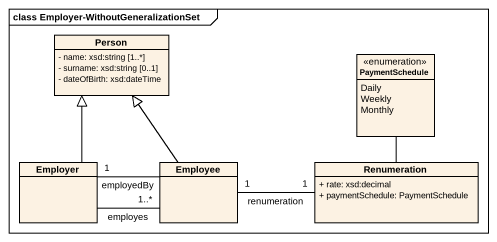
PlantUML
@startuml
mainframe class Employer-WithoutGeneralizationSet
hide circle
hide empty members
skinparam classAttributeIconSize 0
class "Person" as Person_ {
  - name: xsd:string [1..*]
  - surname: xsd:string [0..1]
  - dateOfBirth: xsd:dateTime
}
enum PaymentSchedule {
  Daily
  Weekly
  Monthly
}
class Employer
class Employee
class Renumeration {
  + rate: xsd:decimal
  + paymentSchedule: PaymentSchedule
}
Employer -up-|> Person_
Employer "1" -right- Employee : employedBy
Employee -up-|> Person_
Employee "1..*" -left- Employer : employes
Employee "1" -right- "1" Renumeration : renumeration
Renumeration -up- PaymentSchedule
@enduml
